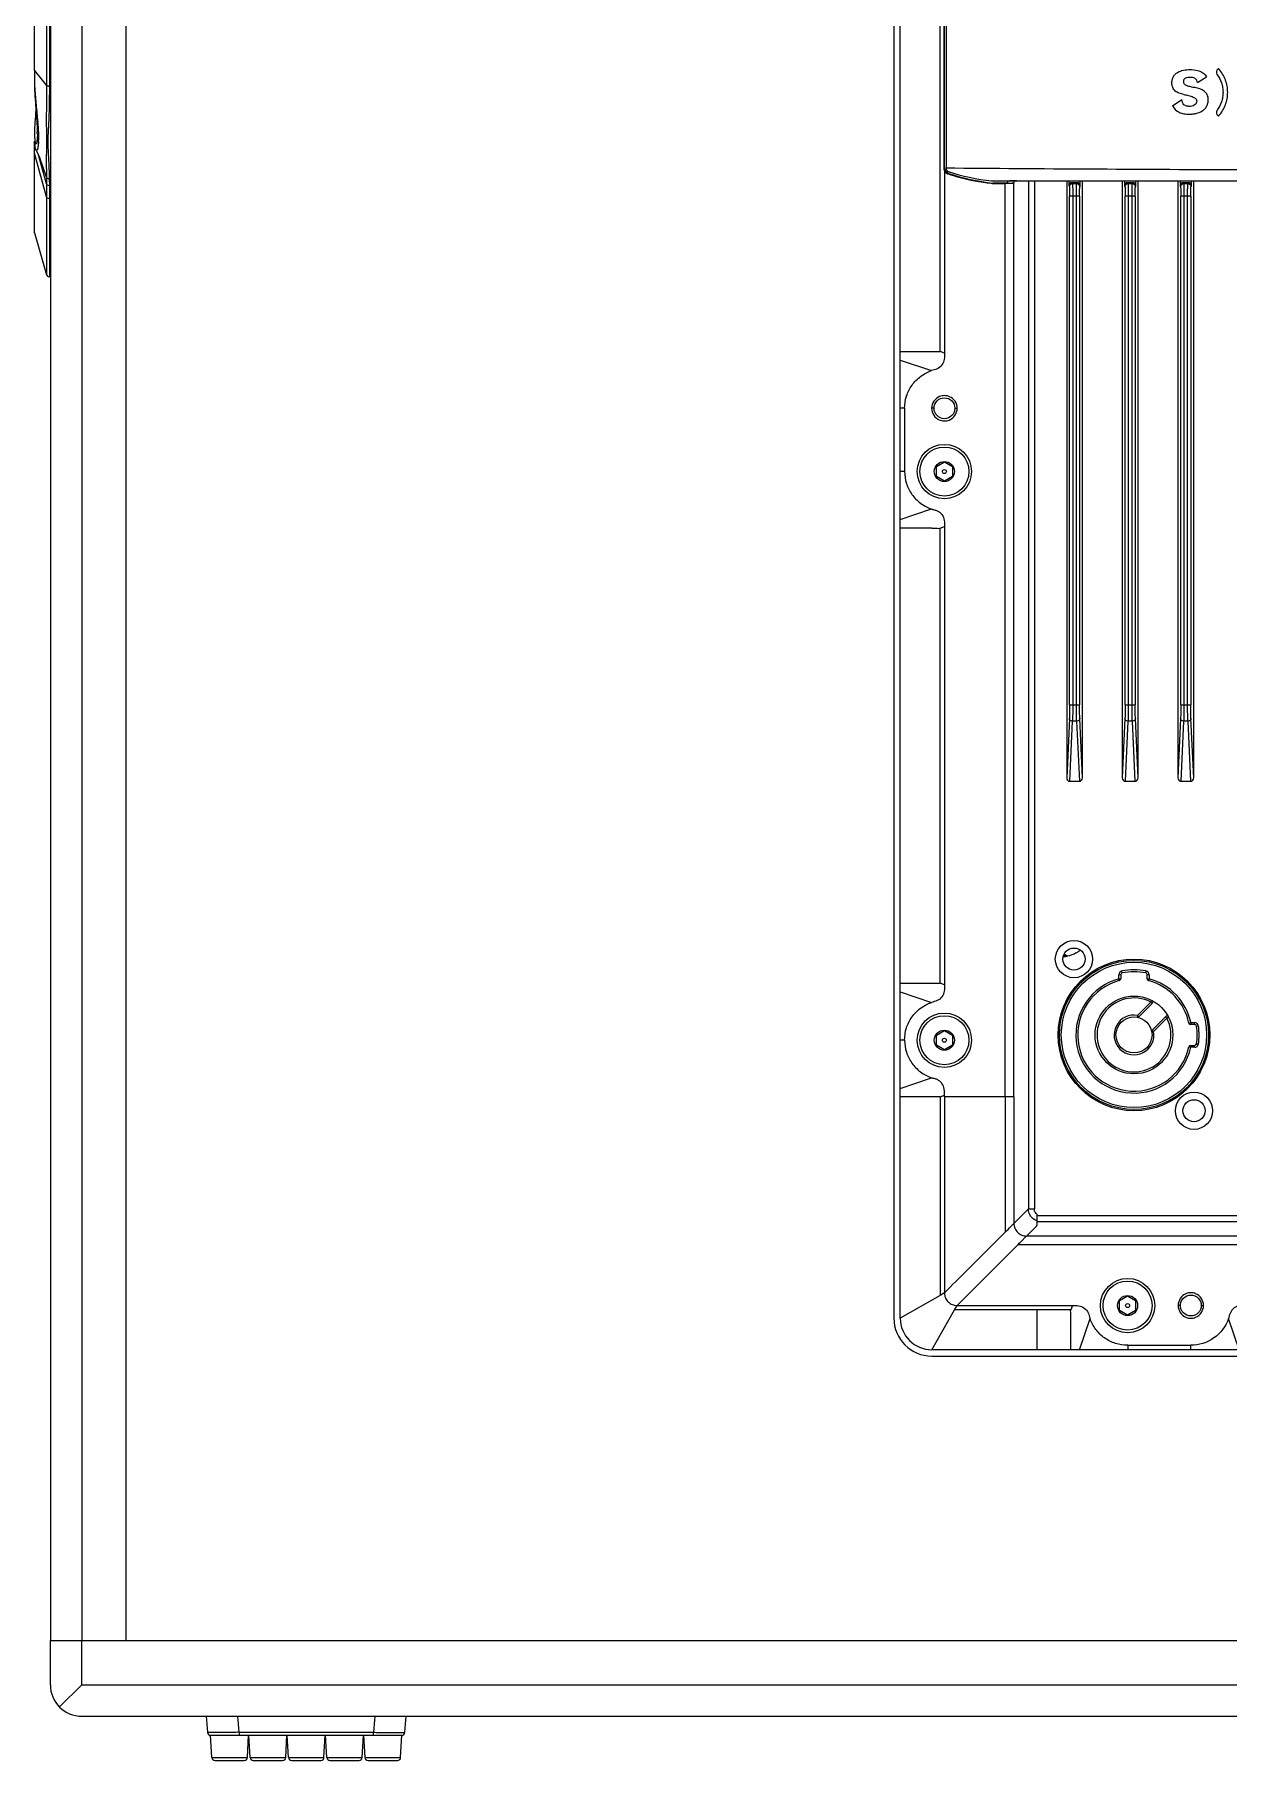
# Model space of a CAD drawing. Header units: millimetres. Extents: x 0 to 3564, y 0 to 2520.
# Drawn here: x 2309.2 to 2498.1, y 967.5 to 1240.6 of the extents above; entities that cross this region are included whole.
import ezdxf

# ---------------------------------------------------------------- set-up
doc = ezdxf.new("R2010")
doc.units = ezdxf.units.MM
doc.layers.get('0').update_dxf_attribs({"lineweight": 13})

# ---------------------------------------------------------------- blocks, each defined once
blk = doc.blocks.new('A$C026F559B')
for p, q in [((11.55, -21.91), (10.28, -22.64)), ((10.28, -24.11), (10.28, -22.64)), ((10.28, -24.11), (11.55, -24.84)), ((12.82, -22.64), (11.55, -21.91)), ((11.55, -24.84), (12.82, -24.11)), ((12.82, -22.64), (12.82, -24.11))]:
    blk.add_line(p, q)
for radius in [4.3, 3.88, 1.59, 0.317]:
    blk.add_circle((11.55, -23.38), radius)

msp = doc.modelspace()

# ---------------------------------------------------------------- linework, layer by layer
for p, q in [((2311.68, 1476.46), (2311.68, 986.46)), ((2316.68, 1476.46), (2316.68, 986.46)), ((2323.68, 986.46), (2323.68, 1476.47)), ((2445.18, 1425.47), (2445.18, 1037.47)), ((2446.18, 1037.47), (2446.18, 1425.47)), ((2452.48, 1190.47), (2452.48, 1272.47)), ((2309.18, 1235), (2309.18, 1269.97)), ((2311.08, 1262.94), (2311.08, 1232.63)), ((2311.53, 1262.87), (2311.53, 1232.39)), ((2311.08, 1254.91), (2311.08, 1232.63)), ((2453.08, 1243.43), (2453.08, 1219.51)), ((2453.18, 1219.58), (2453.18, 1243.36)), ((2453.43, 1243.5), (2453.43, 1219.44)), ((2311.08, 1232.63), (2309.18, 1235)), ((2309.18, 1235), (2309.18, 1233.41)), ((2493.25, 1233.01), (2494.68, 1233.95)), ((2489.27, 1229.36), (2490.76, 1230.34)), ((2309.69, 1226.66), (2309.7, 1226.57)), ((2496.58, 1227.72), (2496.45, 1227.81)), ((2309.18, 1209.26), (2309.18, 1223.76)), ((2309.18, 1223.73), (2309.18, 1223.76)), ((2309.18, 1223.76), (2309.21, 1223.42)), ((2309.18, 1223.73), (2309.18, 1223.41)), ((2309.18, 1223.06), (2309.18, 1222.98)), ((2311.08, 1214.92), (2309.18, 1221.83)), ((2311.08, 1216.99), (2309.74, 1221.72)), ((2311.06, 1218.04), (2310, 1221.09)), ((2453.18, 1219.58), (2453.08, 1219.51)), ((2453.18, 1219.07), (2453.17, 1190.2)), ((2453.86, 1218.63), (2453.76, 1218.56)), ((2311.06, 1218.04), (2311.08, 1216.99)), ((2311.08, 1216.99), (2311.08, 1214.92)), ((2311.51, 1217.78), (2311.53, 1216.68)), ((2311.53, 1216.68), (2311.53, 1214.62)), ((2460.64, 1217.47), (2627.71, 1217.47)), ((2460.87, 1217.05), (2460.88, 1217.12)), ((2463.2, 1217.12), (2460.88, 1217.12)), ((2462.78, 1072.47), (2462.78, 1217.07)), ((2463.2, 1217.12), (2463.2, 1217.47)), ((2464.65, 1217.47), (2463.5, 1217.47)), ((2464.17, 1190.47), (2464.18, 1217.13)), ((2464.18, 1217.13), (2464.2, 1217.15)), ((2464.2, 1217.15), (2464.2, 1217.47)), ((2466.47, 1217.47), (2466.47, 1054.76)), ((2467.44, 1217.47), (2467.44, 1054.78)), ((2472.53, 1217.47), (2472.53, 1123)), ((2472.89, 1217.47), (2472.89, 1216.67)), ((2472.89, 1216.67), (2472.95, 1216.55)), ((2473.39, 1217.17), (2473.45, 1217.05)), ((2474.16, 1217.17), (2473.39, 1217.17)), ((2473.45, 1217.05), (2474.11, 1217.05)), ((2474.11, 1217.05), (2474.16, 1217.17)), ((2474.61, 1216.55), (2474.66, 1216.67)), ((2474.66, 1216.67), (2474.66, 1217.47)), ((2475.03, 1123), (2475.03, 1217.47)), ((2481.33, 1217.47), (2481.33, 1123)), ((2481.69, 1217.47), (2481.69, 1216.67)), ((2481.69, 1216.67), (2481.75, 1216.55)), ((2482.19, 1217.17), (2482.25, 1217.05)), ((2482.96, 1217.17), (2482.19, 1217.17)), ((2482.25, 1217.05), (2482.91, 1217.05)), ((2482.91, 1217.05), (2482.96, 1217.17)), ((2483.41, 1216.55), (2483.46, 1216.67)), ((2483.46, 1216.67), (2483.46, 1217.47)), ((2483.83, 1123), (2483.83, 1217.47)), ((2490.13, 1217.47), (2490.13, 1123)), ((2490.49, 1217.47), (2490.49, 1216.67)), ((2490.49, 1216.67), (2490.55, 1216.55)), ((2490.99, 1217.17), (2491.05, 1217.05)), ((2491.76, 1217.17), (2490.99, 1217.17)), ((2491.05, 1217.05), (2491.71, 1217.05)), ((2491.71, 1217.05), (2491.76, 1217.17)), ((2492.21, 1216.55), (2492.26, 1216.67)), ((2492.26, 1216.67), (2492.26, 1217.47)), ((2492.63, 1123), (2492.63, 1217.47)), ((2311.08, 1214.93), (2311.08, 1202.61)), ((2311.53, 1214.62), (2311.53, 1202.25)), ((2472.99, 1134.55), (2472.99, 1215.05)), ((2474.57, 1215.05), (2472.99, 1215.05)), ((2473.48, 1215.05), (2473.48, 1134.55)), ((2474.07, 1134.55), (2474.07, 1215.05)), ((2474.57, 1215.05), (2474.57, 1134.55)), ((2481.79, 1134.55), (2481.79, 1215.05)), ((2483.37, 1215.05), (2481.79, 1215.05)), ((2482.28, 1215.05), (2482.28, 1134.55)), ((2482.87, 1134.55), (2482.87, 1215.05)), ((2483.37, 1215.05), (2483.37, 1134.55)), ((2490.59, 1134.55), (2490.59, 1215.05)), ((2492.17, 1215.05), (2490.59, 1215.05)), ((2491.08, 1215.05), (2491.08, 1134.55)), ((2491.67, 1134.55), (2491.67, 1215.05)), ((2492.17, 1215.05), (2492.17, 1134.55)), ((2309.18, 1209.26), (2311.08, 1202.61)), ((2446.18, 1190.47), (2452.48, 1190.47)), ((2446.18, 1189.09), (2451.11, 1187.43)), ((2453.17, 1190.2), (2452.48, 1190.47)), ((2464.17, 1181.47), (2464.17, 1190.47)), ((2446.88, 1181.49), (2446.18, 1181.49)), ((2446.88, 1181.49), (2446.88, 1171.49)), ((2451.53, 1181.47), (2451.15, 1181.47)), ((2454.83, 1181.47), (2455.2, 1181.47)), ((2464.17, 1090.47), (2464.17, 1181.47)), ((2446.18, 1171.49), (2446.88, 1171.49)), ((2446.18, 1163.86), (2451.11, 1165.53)), ((2451.18, 1162.49), (2446.18, 1162.49)), ((2452.48, 1162.49), (2453.18, 1162.76)), ((2452.48, 1090.47), (2452.48, 1162.49)), ((2453.18, 1162.76), (2453.17, 1090.2)), ((2472.99, 1134.55), (2474.57, 1134.55)), ((2481.79, 1134.55), (2483.37, 1134.55)), ((2490.59, 1134.55), (2492.17, 1134.55)), ((2472.95, 1132.39), (2472.53, 1123)), ((2473.02, 1122.43), (2473.45, 1131.95)), ((2474.1, 1131.95), (2473.45, 1131.95)), ((2474.1, 1131.95), (2474.53, 1122.43)), ((2475.03, 1123), (2474.6, 1132.39)), ((2481.75, 1132.39), (2481.33, 1123)), ((2481.82, 1122.43), (2482.25, 1131.95)), ((2482.9, 1131.95), (2482.25, 1131.95)), ((2482.9, 1131.95), (2483.33, 1122.43)), ((2483.83, 1123), (2483.4, 1132.39)), ((2490.55, 1132.39), (2490.13, 1123)), ((2490.62, 1122.43), (2491.05, 1131.95)), ((2491.7, 1131.95), (2491.05, 1131.95)), ((2491.7, 1131.95), (2492.13, 1122.43)), ((2492.63, 1123), (2492.2, 1132.39)), ((2473.02, 1122.43), (2474.53, 1122.43)), ((2481.82, 1122.43), (2483.33, 1122.43)), ((2490.62, 1122.43), (2492.13, 1122.43)), ((2472.05, 1094.94), (2472.21, 1094.88)), ((2472.07, 1094.98), (2472.52, 1094.76)), ((2472.24, 1094.95), (2472.1, 1095.01)), ((2472.71, 1094.76), (2472.12, 1095.05)), ((2472.21, 1094.88), (2472.51, 1094.75)), ((2472.71, 1094.76), (2472.24, 1094.95)), ((2446.18, 1090.47), (2452.48, 1090.47)), ((2453.17, 1090.2), (2452.48, 1090.47)), ((2464.17, 1072.47), (2464.17, 1090.47)), ((2481.08, 1091.82), (2480.78, 1091.82)), ((2480.78, 1091.17), (2480.78, 1091.82)), ((2480.78, 1091.17), (2481.08, 1091.17)), ((2480.85, 1090.88), (2480.78, 1091.17)), ((2481.08, 1091.82), (2481.08, 1091.17)), ((2481.32, 1092.12), (2481.27, 1092.41)), ((2485.03, 1092.12), (2485.09, 1092.41)), ((2485.58, 1091.82), (2485.28, 1091.82)), ((2485.28, 1091.17), (2485.28, 1091.82)), ((2485.28, 1091.17), (2485.58, 1091.17)), ((2485.5, 1090.88), (2485.58, 1091.17)), ((2485.58, 1091.82), (2485.58, 1091.17)), ((2446.18, 1089.09), (2451.11, 1087.43)), ((2485.84, 1087.5), (2483.73, 1085.39)), ((2486.05, 1087.29), (2483.94, 1085.18)), ((2485.84, 1087.5), (2485.98, 1087.77)), ((2486.05, 1087.29), (2485.84, 1087.5)), ((2483.73, 1085.39), (2483.68, 1085.1)), ((2483.73, 1085.39), (2483.94, 1085.18)), ((2486.07, 1083.06), (2488.17, 1085.17)), ((2486.28, 1082.85), (2488.39, 1084.96)), ((2488.39, 1084.96), (2488.17, 1085.17)), ((2488.39, 1084.96), (2488.65, 1085.09)), ((2486.28, 1082.85), (2485.98, 1082.8)), ((2486.07, 1083.06), (2486.28, 1082.85)), ((2491.87, 1084.18), (2492.17, 1084.24)), ((2492.17, 1084.24), (2492.78, 1084.24)), ((2492.17, 1084.24), (2492.17, 1083.94)), ((2492.78, 1083.94), (2492.17, 1083.94)), ((2492.78, 1083.94), (2492.78, 1084.24)), ((2493.08, 1083.68), (2493.38, 1083.73)), ((2491.87, 1080.41), (2492.17, 1080.34)), ((2492.17, 1080.64), (2492.78, 1080.64)), ((2492.17, 1080.64), (2492.17, 1080.34)), ((2492.78, 1080.34), (2492.17, 1080.34)), ((2492.78, 1080.34), (2492.78, 1080.64)), ((2493.08, 1080.9), (2493.38, 1080.86)), ((2446.18, 1073.84), (2451.11, 1075.51)), ((2452.48, 1072.47), (2446.17, 1072.47)), ((2452.48, 1072.47), (2453.17, 1072.74)), ((2452.48, 1072.47), (2452.48, 1041.07)), ((2453.17, 1072.47), (2453.17, 1072.74)), ((2464.17, 1072.47), (2453.17, 1072.47)), ((2453.17, 1072.47), (2453.17, 1041.47)), ((2462.78, 1072.47), (2462.79, 1051.07)), ((2464.17, 1072.47), (2464.17, 1052.47)), ((2466.47, 1054.76), (2464.18, 1052.46)), ((2466.17, 1050.47), (2467.78, 1052.07)), ((2467.78, 1053.95), (2467.78, 1053.73)), ((2467.78, 1053.78), (2467.78, 1052.17)), ((2467.78, 1053.73), (2620.58, 1053.73)), ((2467.78, 1052.76), (2620.58, 1052.76)), ((2455.18, 1039.47), (2464.79, 1049.08)), ((2623.57, 1049.08), (2464.79, 1049.08)), ((2467.78, 1050.47), (2466.18, 1050.47)), ((2483.18, 1050.47), (2467.78, 1050.47)), ((2492.18, 1050.47), (2483.18, 1050.47)), ((2596.18, 1050.47), (2492.18, 1050.47)), ((2452.48, 1041.07), (2446.17, 1037.47)), ((2453.17, 1041.47), (2452.48, 1041.07)), ((2451.18, 1032.47), (2454.78, 1038.77)), ((2454.78, 1038.77), (2455.18, 1039.47)), ((2467.78, 1038.77), (2454.78, 1038.77)), ((2455.18, 1039.47), (2473.45, 1039.47)), ((2473.18, 1038.77), (2467.78, 1038.77)), ((2467.78, 1038.77), (2467.78, 1032.47)), ((2473.45, 1039.47), (2473.18, 1038.77)), ((2490.53, 1039.47), (2490.18, 1039.47)), ((2493.83, 1039.47), (2494.18, 1039.47)), ((2473.18, 1032.47), (2473.18, 1037.47)), ((2474.55, 1032.47), (2476.22, 1037.4)), ((2499.8, 1032.47), (2498.13, 1037.4)), ((2482.18, 1033.17), (2492.18, 1033.17)), ((2482.18, 1033.17), (2482.18, 1032.47)), ((2492.18, 1032.47), (2492.18, 1033.17)), ((2637.18, 1032.47), (2451.18, 1032.47)), ((2451.18, 1031.47), (2637.18, 1031.47)), ((2311.68, 979.46), (2311.68, 986.46)), ((2311.68, 986.46), (2776.68, 986.46)), ((2316.68, 979.46), (2316.68, 986.46)), ((2316.68, 979.46), (2313.14, 975.93)), ((2316.68, 979.46), (2771.68, 979.46)), ((2316.68, 974.46), (2771.68, 974.46)), ((2336.35, 974.46), (2336.57, 971.92)), ((2341.55, 971.92), (2341.33, 974.46)), ((2363.02, 974.46), (2362.8, 971.92)), ((2367.78, 971.92), (2368, 974.46)), ((2337.24, 967.94), (2337.05, 971.46)), ((2337.07, 971.46), (2367.28, 971.46)), ((2341.55, 971.92), (2362.8, 971.92)), ((2341.55, 971.92), (2341.55, 971.46)), ((2342.87, 967.94), (2343.05, 971.46)), ((2343.3, 967.94), (2343.11, 971.46)), ((2348.93, 967.94), (2349.11, 971.46)), ((2349.36, 967.94), (2349.18, 971.46)), ((2354.99, 967.94), (2355.18, 971.46)), ((2355.42, 967.94), (2355.24, 971.46)), ((2361.05, 967.94), (2361.24, 971.46)), ((2361.49, 967.94), (2361.3, 971.46)), ((2362.8, 971.46), (2362.8, 971.92)), ((2367.12, 967.94), (2367.3, 971.46)), ((2337.24, 967.94), (2342.87, 967.94)), ((2337.74, 967.46), (2342.37, 967.46)), ((2343.3, 967.94), (2348.93, 967.94)), ((2343.8, 967.46), (2348.43, 967.46)), ((2349.36, 967.94), (2354.99, 967.94)), ((2349.86, 967.46), (2354.49, 967.46)), ((2355.42, 967.94), (2361.05, 967.94)), ((2355.92, 967.46), (2360.55, 967.46)), ((2361.49, 967.94), (2367.12, 967.94)), ((2361.98, 967.46), (2366.62, 967.46))]:
    msp.add_line(p, q)
for points in [[(2309.41, 1222.38), (2309.5, 1222.23), (2309.82, 1221.55), (2310.01, 1221.05)], [(2311.08, 1202.61), (2311.11, 1202.54), (2311.23, 1202.37), (2311.42, 1202.27), (2311.53, 1202.25)], [(2455.18, 1039.47), (2458.46, 1042.75), (2461.67, 1045.96), (2464.79, 1049.08)]]:
    msp.add_lwpolyline(points)
for centre, radius in [((2453.18, 1181.47), 1.65), ((2473.68, 1094.29), 2.95), ((2473.68, 1094.29), 1.75), ((2483.18, 1082.29), 12), ((2483.18, 1082.29), 11.8), ((2483.18, 1082.29), 11.5), ((2483.18, 1082.29), 6.15), ((2483.18, 1082.29), 2.85), ((2492.68, 1070.29), 2.95), ((2492.68, 1070.29), 1.75), ((2492.18, 1039.47), 1.65)]:
    msp.add_circle(centre, radius)
for centre, radius, start, end in [((2475.37, 1267.08), 38.28, 303.4064, 303.6488), ((2360.74, 1233.76), 51.56, 180.3864, 180.7763), ((2244.25, 1221.39), 65.65, 4.5996, 4.7347), ((2289.63, 1224.83), 19.99, 0.4092, 1.0334), ((2297.01, 1224.09), 12.8, 357.8924, 359.1569), ((2328.02, 1224.93), 18.87, 184.587, 184.8522), ((2316.87, 1223.98), 7.69, 184.847, 185.3082), ((2454.17, 1219.58), 0.998, 180.0533, 190.7645), ((2454.19, 1219.58), 1.01, 190.7235, 203.7999), ((2454.08, 1219.51), 1.01, 221.4692, 236.1705), ((2453.93, 1219.42), 0.5, 177.2014, 251.7092), ((2454.07, 1219.5), 0.994, 236.2635, 242.4958), ((2454.08, 1219.52), 1.01, 242.489, 251.4736), ((2454.18, 1219.58), 1, 237.9117, 251.5015), ((2464.04, 1250.01), 32.72, 251.7092, 264.0392), ((2464.29, 1249.94), 33, 251.58, 264.0672), ((2463.87, 1248.61), 31.7, 264.0603, 264.573), ((2471.99, 1098.82), 4.1, 299.6201, 302.9965), ((2471.98, 1098.84), 4.12, 302.9953, 305.9945), ((2471.98, 1098.84), 4.12, 305.9933, 310.1986), ((2471.95, 1098.95), 4.24, 271.0429, 278.9217), ((2483.18, 1082.29), 9.2, 105.1217, 347.763), ((2483.18, 1082.29), 8.9, 105.1217, 347.763), ((2481.38, 1091.82), 0.6, 100.6942, 180), ((2480.78, 1091.17), 0.3, 285.1217, 360), ((2481.38, 1091.82), 0.3, 100.6942, 180), ((2483.18, 1082.29), 10.3, 79.3058, 100.6942), ((2483.18, 1082.29), 10, 79.3058, 100.6942), ((2484.98, 1091.82), 0.3, 0, 79.3058), ((2484.98, 1091.82), 0.6, 0, 79.3058), ((2485.58, 1091.17), 0.3, 180, 254.8783), ((2483.18, 1082.29), 8.9, 12.237, 74.8783), ((2483.18, 1082.29), 9.2, 12.237, 74.8783), ((2483.18, 1082.29), 5.85, 62.9202, 27.0798), ((2485.84, 1087.5), 0.3, 315, 62.9202), ((2483.18, 1082.29), 3.15, 79.8499, 10.1501), ((2483.73, 1085.39), 0.3, 259.8499, 315), ((2488.39, 1084.96), 0.3, 27.0798, 135), ((2486.28, 1082.85), 0.3, 135, 190.1501), ((2492.17, 1084.24), 0.3, 192.237, 270), ((2492.78, 1083.64), 0.6, 8.0001, 90), ((2492.78, 1083.64), 0.3, 8.0001, 90), ((2483.18, 1082.29), 10, 351.9999, 8.0001), ((2483.18, 1082.29), 10.3, 351.9999, 8.0001), ((2446.53, 1068.97), 12.51, 88.3969, 91.6026), ((2492.17, 1080.34), 0.3, 90, 167.763), ((2492.78, 1080.94), 0.3, 270, 351.9999), ((2492.78, 1080.94), 0.6, 270, 351.9999), ((2451.18, 1037.47), 6, 180, 269.9958), ((2451.18, 1037.47), 5, 180, 269.9998), ((2316.68, 979.46), 5, 180, 270), ((2337.07, 971.96), 0.5, 185, 270), ((2367.28, 971.96), 0.5, 270, 355), ((2337.74, 967.96), 0.5, 183, 270), ((2342.37, 967.96), 0.5, 270, 357), ((2343.8, 967.96), 0.5, 183, 270), ((2348.43, 967.96), 0.5, 270, 357), ((2349.86, 967.96), 0.5, 183, 270), ((2354.49, 967.96), 0.5, 270, 357), ((2355.92, 967.96), 0.5, 183, 270), ((2360.55, 967.96), 0.5, 270, 357), ((2361.98, 967.96), 0.5, 183, 270), ((2366.62, 967.96), 0.5, 270, 357)]:
    msp.add_arc(centre, radius, start, end)
for centre, major_axis, ratio, start_param, end_param in [((2453.18, 1218.12), (31.63, 0), 0.034921, -1.32497, -1.262132), ((2463.2, 1217.15), (1, 0), 0.034921, -1.570796, -0.03694), ((2473.39, 1216.67), (-0.224, 0.448), 0.998288, -0.462689, 1.106738), ((2474.16, 1216.67), (-0.224, -0.448), 0.998288, 2.034855, 3.604281), ((2482.19, 1216.67), (-0.224, 0.448), 0.998288, -0.462689, 1.106738), ((2482.96, 1216.67), (-0.224, -0.448), 0.998288, 2.034855, 3.604281), ((2490.99, 1216.67), (-0.224, 0.448), 0.998288, -0.462689, 1.106738), ((2491.76, 1216.67), (-0.224, -0.448), 0.998288, 2.034855, 3.604281), ((2473.03, 1123.01), (0.026, 0.577), 0.865803, -4.660052, -3.102344), ((2474.53, 1123.01), (0.026, -0.577), 0.865803, -0.039249, 1.518459), ((2481.83, 1123.01), (0.026, 0.577), 0.865803, -4.660052, -3.102344), ((2483.33, 1123.01), (0.026, -0.577), 0.865803, -0.039249, 1.518459), ((2490.63, 1123.01), (0.026, 0.577), 0.865803, -4.660052, -3.102344), ((2492.13, 1123.01), (0.026, -0.577), 0.865803, -0.039249, 1.518459)]:
    msp.add_ellipse(centre, major_axis=major_axis, ratio=ratio, start_param=start_param, end_param=end_param)
for points, knots in [([(2491.05, 1231.14), (2490.81, 1231.19), (2490.33, 1231.3), (2489.69, 1231.62), (2489.35, 1232.12), (2489.2, 1232.58), (2489.17, 1232.9), (2489.19, 1233.19), (2489.24, 1233.56), (2489.39, 1233.97), (2489.7, 1234.36), (2490.22, 1234.76), (2491.03, 1235.02), (2492.1, 1235.09), (2492.86, 1235.04), (2493.24, 1234.94)], [0, 0, 0, 0, 0.089299, 0.178596, 0.263165, 0.30545, 0.347734, 0.381505, 0.415276, 0.482817, 0.540765, 0.598712, 0.721418, 0.852962, 1, 1, 1, 1]), ([(2493.24, 1234.94), (2493.36, 1234.91), (2493.92, 1234.72), (2494.44, 1234.35), (2494.68, 1233.95)], [0, 0, 0, 0, 0.208558, 1, 1, 1, 1]), ([(2496.58, 1227.72), (2496.59, 1227.73), (2497.04, 1228.26), (2497.58, 1229.15), (2497.95, 1230.46), (2498.04, 1231.47), (2497.95, 1232.47), (2497.58, 1233.78), (2497.04, 1234.68), (2496.59, 1235.21), (2496.58, 1235.21)], [0, 0, 0, 0, 0.002742, 0.254112, 0.376659, 0.499981, 0.623326, 0.745883, 0.997252, 1, 1, 1, 1]), ([(2309.18, 1233.06), (2309.18, 1232.97), (2309.19, 1232.61), (2309.2, 1232.26), (2309.22, 1232.01)], [0, 0, 0, 0, 0.268877, 1, 1, 1, 1]), ([(2309.18, 1232.49), (2309.18, 1231.96), (2309.24, 1230.77), (2309.39, 1228.92), (2309.54, 1227.03), (2309.61, 1225.78), (2309.62, 1225.19)], [0, 0, 0, 0, 0.221138, 0.487091, 0.759712, 1, 1, 1, 1]), ([(2309.22, 1232.01), (2309.27, 1231.17), (2309.43, 1229.43), (2309.6, 1227.7), (2309.68, 1226.81)], [0, 0, 0, 0, 0.484035, 1, 1, 1, 1]), ([(2311.08, 1232.63), (2311.08, 1231.95), (2311.07, 1230.6), (2311.05, 1228.59), (2311.03, 1226.93), (2311.05, 1225.63), (2311.07, 1224.68), (2311.09, 1223.75), (2311.07, 1222.59), (2311.03, 1221.21), (2311.04, 1219.6), (2311.06, 1218.56), (2311.06, 1218.04)], [0, 0, 0, 0, 0.139455, 0.277446, 0.41334, 0.480283, 0.545785, 0.609103, 0.67008, 0.785069, 0.89412, 1, 1, 1, 1]), ([(2311.53, 1232.41), (2311.48, 1232.41), (2311.39, 1232.43), (2311.22, 1232.48), (2311.11, 1232.56), (2311.08, 1232.63)], [0, 0, 0, 0, 0.287056, 0.565711, 1, 1, 1, 1]), ([(2311.53, 1232.39), (2311.53, 1231.71), (2311.52, 1230.38), (2311.48, 1228.72), (2311.44, 1227.42), (2311.38, 1226.16), (2311.31, 1224.92), (2311.28, 1223.7), (2311.29, 1222.81), (2311.33, 1221.93), (2311.39, 1220.79), (2311.46, 1219.41), (2311.49, 1218.32), (2311.51, 1217.78)], [0, 0, 0, 0, 0.139092, 0.274397, 0.340578, 0.405753, 0.533051, 0.595163, 0.656261, 0.716367, 0.775415, 0.89008, 1, 1, 1, 1]), ([(2493.25, 1233.01), (2493.21, 1233.26), (2492.98, 1233.66), (2492.44, 1233.82), (2492.05, 1233.85), (2491.68, 1233.83), (2491.35, 1233.75), (2491.11, 1233.6), (2491.01, 1233.4), (2490.99, 1233.24), (2491, 1233.11), (2491.02, 1233.04), (2491.03, 1233.01)], [0, 0, 0, 0, 0.245542, 0.371463, 0.513294, 0.618189, 0.725585, 0.824821, 0.875742, 0.933952, 0.971024, 1, 1, 1, 1]), ([(2491.03, 1233.01), (2491.03, 1233.01), (2491.05, 1232.94), (2491.13, 1232.81), (2491.31, 1232.66), (2491.63, 1232.51), (2492.15, 1232.37), (2492.59, 1232.28), (2492.83, 1232.22)], [0, 0, 0, 0, 0.008066, 0.108887, 0.215512, 0.337118, 0.635033, 1, 1, 1, 1]), ([(2494.71, 1231.21), (2494.6, 1231.39), (2494.07, 1231.91), (2493.33, 1232.11), (2492.83, 1232.22)], [0, 0, 0, 0, 0.28259, 1, 1, 1, 1]), ([(2496.31, 1234.36), (2496.61, 1233.94), (2496.98, 1233.24), (2497.22, 1232.24), (2497.29, 1231.47), (2497.22, 1230.7), (2496.98, 1229.7), (2496.61, 1229), (2496.31, 1228.57)], [0, 0, 0, 0, 0.252008, 0.375655, 0.500024, 0.624386, 0.748025, 1, 1, 1, 1]), ([(2489.27, 1229.36), (2489.5, 1228.92), (2490.08, 1228.34), (2490.94, 1228.1), (2491.48, 1228.03), (2491.95, 1228.01), (2492.47, 1228.04), (2493.18, 1228.15), (2494.01, 1228.45), (2494.65, 1229.09), (2494.89, 1229.77), (2494.95, 1230.29), (2494.91, 1230.75), (2494.81, 1231.04), (2494.72, 1231.19), (2494.71, 1231.21)], [0, 0, 0, 0, 0.178803, 0.271308, 0.321143, 0.373788, 0.442006, 0.508859, 0.634879, 0.754645, 0.823142, 0.891639, 0.940007, 0.988375, 1, 1, 1, 1]), ([(2491.67, 1229.27), (2491.45, 1229.3), (2490.94, 1229.46), (2490.77, 1230.04), (2490.76, 1230.34)], [0, 0, 0, 0, 0.416271, 1, 1, 1, 1]), ([(2491.05, 1231.14), (2491.3, 1231.08), (2491.81, 1231.01), (2492.44, 1230.82), (2492.91, 1230.52), (2493.08, 1230.3), (2493.12, 1230.11), (2493.09, 1229.91), (2492.97, 1229.66), (2492.72, 1229.4), (2492.34, 1229.26), (2491.98, 1229.24), (2491.75, 1229.26), (2491.67, 1229.27)], [0, 0, 0, 0, 0.186745, 0.373496, 0.470798, 0.519449, 0.5681, 0.614173, 0.660246, 0.752393, 0.848752, 0.945112, 1, 1, 1, 1]), ([(2309.4, 1228.75), (2309.34, 1228.08), (2309.24, 1226.84), (2309.18, 1225.59), (2309.18, 1225.01)], [0, 0, 0, 0, 0.536502, 1, 1, 1, 1]), ([(2309.7, 1226.57), (2309.71, 1226.45), (2309.74, 1225.98), (2309.77, 1225.51), (2309.79, 1225.16)], [0, 0, 0, 0, 0.261143, 1, 1, 1, 1]), ([(2496.31, 1228.57), (2496.16, 1228.37), (2496.23, 1227.95), (2496.45, 1227.81), (2496.45, 1227.81)], [0, 0, 0, 0, 0.99642, 1, 1, 1, 1]), ([(2309.18, 1225.01), (2309.18, 1224.69), (2309.19, 1224.27), (2309.24, 1223.77), (2309.28, 1223.57), (2309.3, 1223.49)], [0, 0, 0, 0, 0.611864, 0.835699, 1, 1, 1, 1]), ([(2309.62, 1224.98), (2309.63, 1224.74), (2309.62, 1224.32), (2309.59, 1223.85), (2309.54, 1223.56), (2309.51, 1223.44), (2309.48, 1223.36), (2309.46, 1223.32), (2309.43, 1223.3), (2309.41, 1223.3)], [0, 0, 0, 0, 0.413222, 0.721937, 0.833726, 0.916103, 0.946453, 0.969948, 1, 1, 1, 1]), ([(2309.79, 1225.16), (2309.79, 1225.04), (2309.81, 1224.63), (2309.81, 1224.21), (2309.81, 1223.9)], [0, 0, 0, 0, 0.270269, 1, 1, 1, 1]), ([(2309.41, 1222.38), (2309.39, 1222.43), (2309.35, 1222.53), (2309.27, 1222.83), (2309.24, 1223.08), (2309.22, 1223.27)], [0, 0, 0, 0, 0.157456, 0.374984, 1, 1, 1, 1]), ([(2309.3, 1223.49), (2309.31, 1223.46), (2309.32, 1223.41), (2309.35, 1223.34), (2309.39, 1223.3), (2309.41, 1223.3)], [0, 0, 0, 0, 0.382621, 0.671244, 1, 1, 1, 1]), ([(2309.8, 1223.62), (2309.79, 1223.39), (2309.77, 1223.07), (2309.71, 1222.7), (2309.67, 1222.51), (2309.62, 1222.39), (2309.57, 1222.33), (2309.54, 1222.3), (2309.51, 1222.3), (2309.47, 1222.31), (2309.44, 1222.34), (2309.42, 1222.37), (2309.41, 1222.38)], [0, 0, 0, 0, 0.450061, 0.618699, 0.748047, 0.838016, 0.869536, 0.894009, 0.914804, 0.936923, 0.964576, 1, 1, 1, 1]), ([(2634.93, 1219.46), (2619.81, 1219.34), (2589.56, 1219.16), (2544.18, 1219.07), (2498.8, 1219.16), (2468.55, 1219.34), (2453.43, 1219.46)], [0, 0, 0, 0, 0.249944, 0.5, 0.750056, 1, 1, 1, 1]), ([(2453.76, 1218.56), (2454.31, 1218.37), (2456.55, 1217.69), (2458.86, 1217.26), (2460.59, 1217.08)], [0, 0, 0, 0, 0.252356, 1, 1, 1, 1]), ([(2311.51, 1217.78), (2311.41, 1217.79), (2311.23, 1217.83), (2311.1, 1217.97), (2311.06, 1218.04)], [0, 0, 0, 0, 0.53288, 1, 1, 1, 1]), ([(2311.53, 1216.7), (2311.43, 1216.7), (2311.24, 1216.75), (2311.11, 1216.9), (2311.08, 1216.99)], [0, 0, 0, 0, 0.529803, 1, 1, 1, 1]), ([(2462.78, 1217.07), (2462.97, 1217.07), (2463.23, 1217.08), (2463.56, 1217.09), (2463.76, 1217.09), (2463.93, 1217.1), (2464.05, 1217.11), (2464.13, 1217.12), (2464.17, 1217.13), (2464.18, 1217.13)], [0, 0, 0, 0, 0.393792, 0.564089, 0.710291, 0.829144, 0.917671, 0.974585, 1, 1, 1, 1]), ([(2472.95, 1216.55), (2472.95, 1216.68), (2473.05, 1216.94), (2473.32, 1217.05), (2473.45, 1217.05)], [0, 0, 0, 0, 0.500056, 1, 1, 1, 1]), ([(2472.95, 1216.55), (2472.95, 1216.54), (2472.96, 1216.49), (2472.96, 1216.4), (2472.97, 1216.26), (2472.98, 1215.99), (2472.98, 1215.58), (2472.99, 1215.24), (2472.99, 1215.05)], [0, 0, 0, 0, 0.028261, 0.0911, 0.186598, 0.311119, 0.629127, 1, 1, 1, 1]), ([(2473.45, 1217.05), (2473.45, 1217.03), (2473.45, 1216.97), (2473.46, 1216.85), (2473.47, 1216.66), (2473.47, 1216.41), (2473.48, 1216.12), (2473.48, 1215.66), (2473.48, 1215.3), (2473.48, 1215.05)], [0, 0, 0, 0, 0.028098, 0.090896, 0.1864, 0.310953, 0.460257, 0.629072, 1, 1, 1, 1]), ([(2474.07, 1215.05), (2474.07, 1215.3), (2474.07, 1215.66), (2474.07, 1216.12), (2474.08, 1216.41), (2474.08, 1216.66), (2474.09, 1216.85), (2474.1, 1216.97), (2474.1, 1217.03), (2474.11, 1217.05)], [0, 0, 0, 0, 0.370927, 0.539743, 0.689047, 0.813601, 0.909105, 0.971903, 1, 1, 1, 1]), ([(2474.11, 1217.05), (2474.23, 1217.05), (2474.5, 1216.94), (2474.6, 1216.68), (2474.61, 1216.55)], [0, 0, 0, 0, 0.499953, 1, 1, 1, 1]), ([(2474.57, 1215.05), (2474.57, 1215.24), (2474.57, 1215.58), (2474.58, 1215.99), (2474.58, 1216.26), (2474.59, 1216.4), (2474.6, 1216.49), (2474.6, 1216.54), (2474.61, 1216.55)], [0, 0, 0, 0, 0.370874, 0.688883, 0.813404, 0.908902, 0.971739, 1, 1, 1, 1]), ([(2481.75, 1216.55), (2481.75, 1216.68), (2481.85, 1216.94), (2482.12, 1217.05), (2482.25, 1217.05)], [0, 0, 0, 0, 0.500056, 1, 1, 1, 1]), ([(2481.75, 1216.55), (2481.75, 1216.54), (2481.76, 1216.49), (2481.76, 1216.4), (2481.77, 1216.26), (2481.78, 1215.99), (2481.78, 1215.58), (2481.79, 1215.24), (2481.79, 1215.05)], [0, 0, 0, 0, 0.028261, 0.0911, 0.186598, 0.311119, 0.629127, 1, 1, 1, 1]), ([(2482.25, 1217.05), (2482.25, 1217.03), (2482.25, 1216.97), (2482.26, 1216.85), (2482.27, 1216.66), (2482.27, 1216.41), (2482.28, 1216.12), (2482.28, 1215.66), (2482.28, 1215.3), (2482.28, 1215.05)], [0, 0, 0, 0, 0.028098, 0.090896, 0.1864, 0.310953, 0.460257, 0.629072, 1, 1, 1, 1]), ([(2482.87, 1215.05), (2482.87, 1215.3), (2482.87, 1215.66), (2482.87, 1216.12), (2482.88, 1216.41), (2482.88, 1216.66), (2482.89, 1216.85), (2482.9, 1216.97), (2482.9, 1217.03), (2482.91, 1217.05)], [0, 0, 0, 0, 0.370927, 0.539743, 0.689047, 0.813601, 0.909105, 0.971903, 1, 1, 1, 1]), ([(2482.91, 1217.05), (2483.03, 1217.05), (2483.3, 1216.94), (2483.4, 1216.68), (2483.41, 1216.55)], [0, 0, 0, 0, 0.499953, 1, 1, 1, 1]), ([(2483.37, 1215.05), (2483.37, 1215.24), (2483.37, 1215.58), (2483.38, 1215.99), (2483.38, 1216.26), (2483.39, 1216.4), (2483.4, 1216.49), (2483.4, 1216.54), (2483.41, 1216.55)], [0, 0, 0, 0, 0.370874, 0.688883, 0.813404, 0.908902, 0.971739, 1, 1, 1, 1]), ([(2490.55, 1216.55), (2490.55, 1216.68), (2490.65, 1216.94), (2490.92, 1217.05), (2491.05, 1217.05)], [0, 0, 0, 0, 0.500056, 1, 1, 1, 1]), ([(2490.55, 1216.55), (2490.55, 1216.54), (2490.56, 1216.49), (2490.56, 1216.4), (2490.57, 1216.26), (2490.58, 1215.99), (2490.58, 1215.58), (2490.59, 1215.24), (2490.59, 1215.05)], [0, 0, 0, 0, 0.028261, 0.0911, 0.186598, 0.311119, 0.629127, 1, 1, 1, 1]), ([(2491.05, 1217.05), (2491.05, 1217.03), (2491.05, 1216.97), (2491.06, 1216.85), (2491.07, 1216.66), (2491.07, 1216.41), (2491.08, 1216.12), (2491.08, 1215.66), (2491.08, 1215.3), (2491.08, 1215.05)], [0, 0, 0, 0, 0.028098, 0.090896, 0.1864, 0.310953, 0.460257, 0.629072, 1, 1, 1, 1]), ([(2491.67, 1215.05), (2491.67, 1215.3), (2491.67, 1215.66), (2491.67, 1216.12), (2491.68, 1216.41), (2491.68, 1216.66), (2491.69, 1216.85), (2491.7, 1216.97), (2491.7, 1217.03), (2491.71, 1217.05)], [0, 0, 0, 0, 0.370927, 0.539743, 0.689047, 0.813601, 0.909105, 0.971903, 1, 1, 1, 1]), ([(2491.71, 1217.05), (2491.83, 1217.05), (2492.1, 1216.94), (2492.2, 1216.68), (2492.21, 1216.55)], [0, 0, 0, 0, 0.499953, 1, 1, 1, 1]), ([(2492.17, 1215.05), (2492.17, 1215.24), (2492.17, 1215.58), (2492.18, 1215.99), (2492.18, 1216.26), (2492.19, 1216.4), (2492.2, 1216.49), (2492.2, 1216.54), (2492.21, 1216.55)], [0, 0, 0, 0, 0.370874, 0.688883, 0.813404, 0.908902, 0.971739, 1, 1, 1, 1]), ([(2311.53, 1214.62), (2311.43, 1214.63), (2311.24, 1214.68), (2311.11, 1214.84), (2311.08, 1214.92)], [0, 0, 0, 0, 0.525274, 1, 1, 1, 1]), ([(2453.17, 1190.2), (2453.17, 1189.87), (2453.23, 1189.22), (2452.85, 1188.28), (2452.07, 1187.63), (2451.41, 1187.54), (2451.11, 1187.43)], [0, 0, 0, 0, 0.251014, 0.500264, 0.749205, 1, 1, 1, 1]), ([(2446.88, 1181.49), (2446.87, 1182.13), (2447.08, 1183.43), (2447.97, 1185.19), (2449.34, 1186.59), (2450.5, 1187.21), (2451.11, 1187.43)], [0, 0, 0, 0, 0.250593, 0.500561, 0.750001, 1, 1, 1, 1]), ([(2452.42, 1183.32), (2452.06, 1183.18), (2451.4, 1182.66), (2451.15, 1181.86), (2451.15, 1181.47)], [0, 0, 0, 0, 0.499954, 1, 1, 1, 1]), ([(2453.98, 1183.3), (2453.74, 1183.41), (2453.2, 1183.52), (2452.67, 1183.42), (2452.42, 1183.32)], [0, 0, 0, 0, 0.499982, 1, 1, 1, 1]), ([(2455.2, 1181.47), (2455.21, 1181.85), (2454.96, 1182.64), (2454.33, 1183.15), (2453.98, 1183.3)], [0, 0, 0, 0, 0.500057, 1, 1, 1, 1]), ([(2451.15, 1181.47), (2451.14, 1181.09), (2451.39, 1180.3), (2452.02, 1179.79), (2452.37, 1179.63)], [0, 0, 0, 0, 0.50006, 1, 1, 1, 1]), ([(2453.93, 1179.61), (2454.3, 1179.76), (2454.95, 1180.28), (2455.2, 1181.08), (2455.2, 1181.47)], [0, 0, 0, 0, 0.499951, 1, 1, 1, 1]), ([(2452.37, 1179.63), (2452.61, 1179.53), (2453.15, 1179.42), (2453.69, 1179.52), (2453.93, 1179.61)], [0, 0, 0, 0, 0.49998, 1, 1, 1, 1]), ([(2446.88, 1171.49), (2446.87, 1170.84), (2447.08, 1169.54), (2447.96, 1167.78), (2449.34, 1166.37), (2450.5, 1165.75), (2451.11, 1165.53)], [0, 0, 0, 0, 0.250597, 0.500578, 0.750027, 1, 1, 1, 1]), ([(2451.11, 1165.53), (2451.26, 1165.48), (2451.57, 1165.41), (2452.04, 1165.26), (2452.46, 1165), (2452.91, 1164.53), (2453.23, 1163.74), (2453.17, 1163.08), (2453.17, 1162.76)], [0, 0, 0, 0, 0.124929, 0.24977, 0.375307, 0.501001, 0.749945, 1, 1, 1, 1]), ([(2452.39, 1162.46), (2452.4, 1162.47), (2452.42, 1162.5), (2452.46, 1162.51), (2452.47, 1162.5), (2452.48, 1162.49)], [0, 0, 0, 0, 0.506672, 0.744551, 1, 1, 1, 1]), ([(2472.99, 1134.55), (2472.99, 1134.14), (2472.98, 1133.41), (2472.97, 1132.69), (2472.95, 1132.39)], [0, 0, 0, 0, 0.577331, 1, 1, 1, 1]), ([(2473.48, 1134.55), (2473.48, 1134.05), (2473.48, 1133.19), (2473.47, 1132.32), (2473.45, 1131.95)], [0, 0, 0, 0, 0.577328, 1, 1, 1, 1]), ([(2474.1, 1131.95), (2474.09, 1132.32), (2474.07, 1133.19), (2474.07, 1134.05), (2474.07, 1134.55)], [0, 0, 0, 0, 0.422672, 1, 1, 1, 1]), ([(2474.6, 1132.39), (2474.59, 1132.69), (2474.57, 1133.41), (2474.57, 1134.14), (2474.57, 1134.55)], [0, 0, 0, 0, 0.422678, 1, 1, 1, 1]), ([(2481.79, 1134.55), (2481.79, 1134.14), (2481.78, 1133.41), (2481.77, 1132.69), (2481.75, 1132.39)], [0, 0, 0, 0, 0.577331, 1, 1, 1, 1]), ([(2482.28, 1134.55), (2482.28, 1134.05), (2482.28, 1133.19), (2482.27, 1132.32), (2482.25, 1131.95)], [0, 0, 0, 0, 0.577328, 1, 1, 1, 1]), ([(2482.9, 1131.95), (2482.89, 1132.32), (2482.87, 1133.19), (2482.87, 1134.05), (2482.87, 1134.55)], [0, 0, 0, 0, 0.422672, 1, 1, 1, 1]), ([(2483.4, 1132.39), (2483.39, 1132.69), (2483.37, 1133.41), (2483.37, 1134.14), (2483.37, 1134.55)], [0, 0, 0, 0, 0.422678, 1, 1, 1, 1]), ([(2490.59, 1134.55), (2490.59, 1134.14), (2490.58, 1133.41), (2490.57, 1132.69), (2490.55, 1132.39)], [0, 0, 0, 0, 0.577331, 1, 1, 1, 1]), ([(2491.08, 1134.55), (2491.08, 1134.05), (2491.08, 1133.19), (2491.07, 1132.32), (2491.05, 1131.95)], [0, 0, 0, 0, 0.577328, 1, 1, 1, 1]), ([(2491.7, 1131.95), (2491.69, 1132.32), (2491.67, 1133.19), (2491.67, 1134.05), (2491.67, 1134.55)], [0, 0, 0, 0, 0.422672, 1, 1, 1, 1]), ([(2492.2, 1132.39), (2492.19, 1132.69), (2492.17, 1133.41), (2492.17, 1134.14), (2492.17, 1134.55)], [0, 0, 0, 0, 0.422678, 1, 1, 1, 1]), ([(2473.45, 1131.95), (2473.33, 1131.96), (2473.08, 1132.03), (2472.95, 1132.27), (2472.95, 1132.39)], [0, 0, 0, 0, 0.524643, 1, 1, 1, 1]), ([(2474.6, 1132.39), (2474.6, 1132.27), (2474.47, 1132.03), (2474.23, 1131.96), (2474.1, 1131.95)], [0, 0, 0, 0, 0.475368, 1, 1, 1, 1]), ([(2482.25, 1131.95), (2482.13, 1131.96), (2481.88, 1132.03), (2481.75, 1132.27), (2481.75, 1132.39)], [0, 0, 0, 0, 0.524643, 1, 1, 1, 1]), ([(2483.4, 1132.39), (2483.4, 1132.27), (2483.27, 1132.03), (2483.03, 1131.96), (2482.9, 1131.95)], [0, 0, 0, 0, 0.475368, 1, 1, 1, 1]), ([(2491.05, 1131.95), (2490.93, 1131.96), (2490.68, 1132.03), (2490.55, 1132.27), (2490.55, 1132.39)], [0, 0, 0, 0, 0.524643, 1, 1, 1, 1]), ([(2492.2, 1132.39), (2492.2, 1132.27), (2492.07, 1132.03), (2491.83, 1131.96), (2491.7, 1131.95)], [0, 0, 0, 0, 0.475368, 1, 1, 1, 1]), ([(2453.17, 1090.2), (2453.17, 1089.87), (2453.23, 1089.22), (2452.85, 1088.28), (2452.07, 1087.63), (2451.41, 1087.54), (2451.11, 1087.43)], [0, 0, 0, 0, 0.25101, 0.500262, 0.749205, 1, 1, 1, 1]), ([(2446.88, 1081.47), (2446.87, 1082.12), (2447.08, 1083.42), (2447.96, 1085.18), (2449.34, 1086.59), (2450.5, 1087.21), (2451.11, 1087.43)], [0, 0, 0, 0, 0.250598, 0.50056, 0.750003, 1, 1, 1, 1]), ([(2446.88, 1081.47), (2446.87, 1080.82), (2447.08, 1079.52), (2447.96, 1077.76), (2449.34, 1076.35), (2450.5, 1075.73), (2451.1, 1075.51)], [0, 0, 0, 0, 0.25059, 0.500542, 0.750043, 1, 1, 1, 1]), ([(2453.17, 1072.74), (2453.17, 1073.06), (2453.23, 1073.71), (2452.91, 1074.51), (2452.46, 1074.97), (2452.04, 1075.24), (2451.57, 1075.39), (2451.26, 1075.46), (2451.1, 1075.51)], [0, 0, 0, 0, 0.250062, 0.499066, 0.624695, 0.750211, 0.875082, 1, 1, 1, 1]), ([(2466.47, 1054.76), (2466.52, 1054.77), (2466.64, 1054.77), (2466.96, 1054.78), (2467.23, 1054.78), (2467.44, 1054.78)], [0, 0, 0, 0, 0.139622, 0.370085, 1, 1, 1, 1]), ([(2467.78, 1052.89), (2467.4, 1053.03), (2466.72, 1053.54), (2466.47, 1054.36), (2466.47, 1054.76)], [0, 0, 0, 0, 0.500237, 1, 1, 1, 1]), ([(2462.79, 1051.07), (2463.09, 1051.37), (2463.56, 1051.84), (2464.02, 1052.3), (2464.18, 1052.47)], [0, 0, 0, 0, 0.652257, 1, 1, 1, 1]), ([(2464.18, 1052.47), (2464.18, 1052.21), (2464.28, 1051.68), (2464.72, 1051.02), (2465.39, 1050.57), (2465.91, 1050.47), (2466.17, 1050.47)], [0, 0, 0, 0, 0.24999, 0.500002, 0.750013, 1, 1, 1, 1]), ([(2467.78, 1052.07), (2467.78, 1052.08), (2467.79, 1052.1), (2467.77, 1052.13), (2467.77, 1052.16), (2467.78, 1052.17)], [0, 0, 0, 0, 0.24799, 0.634532, 1, 1, 1, 1]), ([(2462.79, 1051.07), (2462, 1050.28), (2460, 1048.29), (2456.8, 1045.09), (2454.38, 1042.68), (2453.18, 1041.47)], [0, 0, 0, 0, 0.247302, 0.622395, 1, 1, 1, 1]), ([(2464.79, 1049.08), (2464.95, 1049.23), (2465.25, 1049.54), (2465.66, 1049.95), (2465.94, 1050.25), (2466.1, 1050.4), (2466.16, 1050.45), (2466.18, 1050.47)], [0, 0, 0, 0, 0.344335, 0.652283, 0.888857, 0.964144, 1, 1, 1, 1]), ([(2453.18, 1041.47), (2453.18, 1041.21), (2453.28, 1040.68), (2453.72, 1040.02), (2454.39, 1039.57), (2454.92, 1039.47), (2455.18, 1039.47)], [0, 0, 0, 0, 0.249941, 0.499952, 0.749999, 1, 1, 1, 1]), ([(2491.41, 1041.34), (2491.05, 1041.19), (2490.41, 1040.66), (2490.17, 1039.86), (2490.18, 1039.47)], [0, 0, 0, 0, 0.499744, 1, 1, 1, 1]), ([(2492.94, 1041.34), (2492.7, 1041.44), (2492.18, 1041.54), (2491.65, 1041.44), (2491.41, 1041.34)], [0, 0, 0, 0, 0.499997, 1, 1, 1, 1]), ([(2494.18, 1039.47), (2494.18, 1039.86), (2493.94, 1040.66), (2493.3, 1041.19), (2492.94, 1041.34)], [0, 0, 0, 0, 0.500267, 1, 1, 1, 1]), ([(2473.15, 1038.69), (2473.16, 1038.69), (2473.19, 1038.71), (2473.2, 1038.75), (2473.18, 1038.76), (2473.18, 1038.77)], [0, 0, 0, 0, 0.506789, 0.744412, 1, 1, 1, 1]), ([(2473.45, 1039.47), (2473.77, 1039.47), (2474.43, 1039.52), (2475.36, 1039.14), (2476.01, 1038.36), (2476.11, 1037.7), (2476.22, 1037.4)], [0, 0, 0, 0, 0.251029, 0.500279, 0.749211, 1, 1, 1, 1]), ([(2490.18, 1039.47), (2490.17, 1039.08), (2490.41, 1038.28), (2491.05, 1037.75), (2491.41, 1037.6)], [0, 0, 0, 0, 0.500268, 1, 1, 1, 1]), ([(2492.94, 1037.6), (2493.3, 1037.75), (2493.94, 1038.28), (2494.18, 1039.08), (2494.18, 1039.47)], [0, 0, 0, 0, 0.499744, 1, 1, 1, 1]), ([(2500.91, 1039.47), (2500.58, 1039.46), (2499.93, 1039.52), (2499.14, 1039.21), (2498.67, 1038.75), (2498.41, 1038.33), (2498.26, 1037.87), (2498.19, 1037.55), (2498.13, 1037.4)], [0, 0, 0, 0, 0.25006, 0.499067, 0.624695, 0.750212, 0.875082, 1, 1, 1, 1]), ([(2482.18, 1033.17), (2481.53, 1033.17), (2480.23, 1033.37), (2478.46, 1034.25), (2477.06, 1035.63), (2476.44, 1036.79), (2476.22, 1037.4)], [0, 0, 0, 0, 0.250606, 0.500582, 0.750019, 1, 1, 1, 1]), ([(2491.41, 1037.6), (2491.65, 1037.5), (2492.18, 1037.39), (2492.7, 1037.5), (2492.94, 1037.6)], [0, 0, 0, 0, 0.499997, 1, 1, 1, 1]), ([(2498.13, 1037.4), (2497.71, 1036.2), (2496.08, 1033.99), (2493.46, 1033.16), (2492.18, 1033.17)], [0, 0, 0, 0, 0.499582, 1, 1, 1, 1]), ([(2341.55, 971.92), (2341.23, 971.92), (2340.6, 971.91), (2339.81, 971.91), (2339.21, 971.91), (2338.8, 971.9), (2338.4, 971.9), (2338.04, 971.9), (2337.72, 971.9), (2337.43, 971.9), (2337.21, 971.9), (2337.06, 971.91), (2336.96, 971.91), (2336.87, 971.91), (2336.79, 971.91), (2336.73, 971.91), (2336.67, 971.91), (2336.64, 971.91), (2336.61, 971.92), (2336.6, 971.92), (2336.59, 971.92), (2336.58, 971.92), (2336.58, 971.92), (2336.57, 971.92), (2336.57, 971.92)], [0, 0, 0, 0, 0.195075, 0.382682, 0.471407, 0.555605, 0.63444, 0.707157, 0.773045, 0.831478, 0.881883, 0.903927, 0.923794, 0.941431, 0.956804, 0.969878, 0.980624, 0.989011, 0.992318, 0.995031, 0.997151, 0.998679, 0.999619, 1, 1, 1, 1]), ([(2362.8, 971.92), (2363.12, 971.92), (2363.76, 971.91), (2364.54, 971.91), (2365.14, 971.91), (2365.56, 971.9), (2365.95, 971.9), (2366.31, 971.9), (2366.64, 971.9), (2366.93, 971.9), (2367.14, 971.9), (2367.3, 971.91), (2367.4, 971.91), (2367.48, 971.91), (2367.56, 971.91), (2367.63, 971.91), (2367.68, 971.91), (2367.72, 971.91), (2367.74, 971.92), (2367.75, 971.92), (2367.76, 971.92), (2367.77, 971.92), (2367.78, 971.92), (2367.78, 971.92), (2367.78, 971.92)], [0, 0, 0, 0, 0.195074, 0.38268, 0.471406, 0.555604, 0.63444, 0.707158, 0.773046, 0.831479, 0.881884, 0.903928, 0.923795, 0.941432, 0.956804, 0.969879, 0.980624, 0.989012, 0.992318, 0.995031, 0.997152, 0.998679, 0.999619, 1, 1, 1, 1])]:
    msp.add_open_spline(points, degree=3, knots=knots)
for points in [[(2496.45, 1235.12), (2496.23, 1234.98), (2496.16, 1234.57), (2496.31, 1234.36)], [(2453.08, 1219.51), (2453.08, 1219.36), (2453.11, 1219.2), (2453.18, 1219.07)], [(2453.18, 1219.07), (2453.21, 1218.99), (2453.27, 1218.91), (2453.32, 1218.85)], [(2453.65, 1218.73), (2453.48, 1218.84), (2453.34, 1219), (2453.26, 1219.18)], [(2451.18, 1162.49), (2451.58, 1162.5), (2451.99, 1162.47), (2452.39, 1162.46)], [(2474.02, 1095.26), (2473.59, 1095.01), (2473.1, 1094.84), (2472.6, 1094.76)], [(2467.46, 1054.45), (2467.44, 1054.56), (2467.43, 1054.67), (2467.44, 1054.78)], [(2467.78, 1053.95), (2467.63, 1054.08), (2467.51, 1054.26), (2467.46, 1054.45)], [(2473.18, 1037.47), (2473.19, 1037.88), (2473.16, 1038.28), (2473.15, 1038.69)]]:
    msp.add_open_spline(points, degree=3)

# ---------------------------------------------------------------- block references
for p in [(2441.62, 1194.84), (2441.62, 1104.84), (2470.62, 1062.84)]:
    msp.add_blockref('A$C026F559B', p)

doc.saveas('drawing.dxf')
